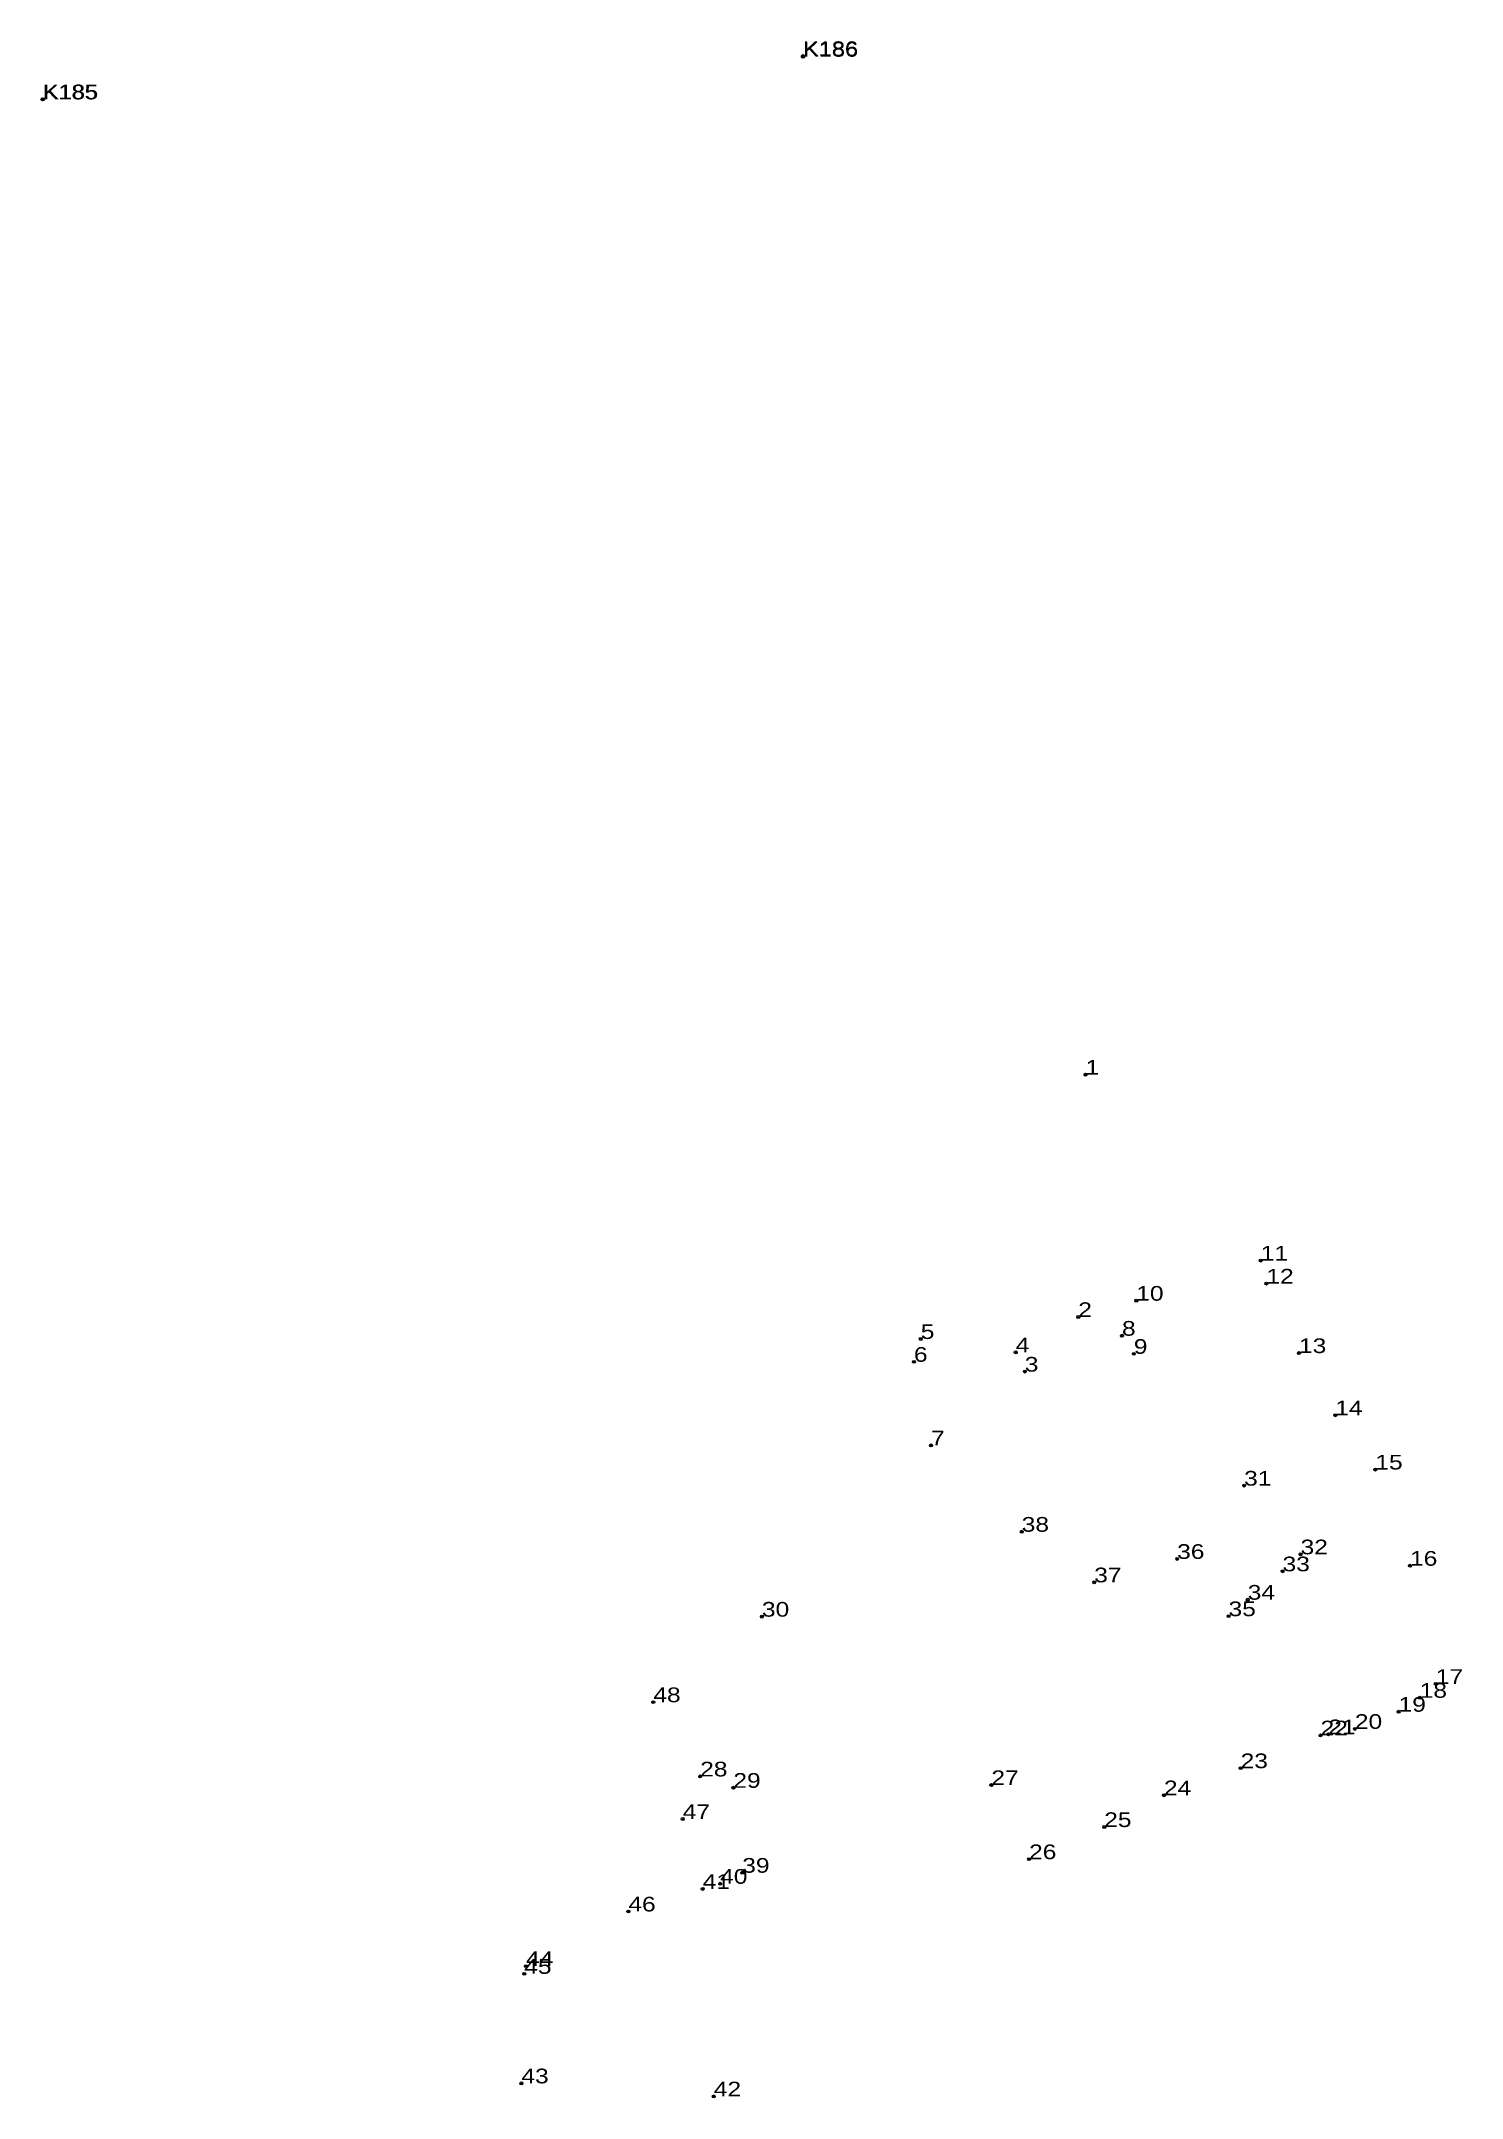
# Model space of a CAD drawing. Header units: metres. Extents: x 549864 to 550038, y 1838019 to 1838271.
import ezdxf

# ---------------------------------------------------------------- set-up
doc = ezdxf.new("R2010")
doc.units = ezdxf.units.M
doc.header["$LTSCALE"] = 0.72
doc.header["$PDMODE"] = 32
doc.header["$PDSIZE"] = 0.36
doc.layers.add('12', color=7, linetype='Continuous')
doc.layers.add('7', color=7, linetype='Continuous')

msp = doc.modelspace()

# ---------------------------------------------------------------- linework, layer by layer
at = {"layer": '7'}
for p in [(549957.6, 1838268.94), (549957.62, 1838268.86), (549864.41, 1838263.63), (549864.48, 1838263.64), (549992.23, 1838144.11), (549992.23, 1838144.09), (550013.71, 1838121.33), (550014.4, 1838118.51), (549991.34, 1838114.41), (549998.45, 1838116.41), (549996.7, 1838112.12), (549972.04, 1838111.72), (549983.67, 1838110.08), (549998.15, 1838109.9), (550018.39, 1838109.99), (549971.2, 1838108.92), (549984.79, 1838107.72), (550022.84, 1838102.37), (549973.3, 1838098.67), (550027.75, 1838095.72), (550011.67, 1838093.75), (549984.41, 1838088.1), (550003.46, 1838084.77), (550018.59, 1838085.33), (549993.3, 1838081.9), (550016.38, 1838083.25), (550032, 1838083.93), (550012.11, 1838079.77), (549952.57, 1838077.69), (550009.76, 1838077.75), (550035.16, 1838069.45), (549939.26, 1838067.21), (550033.19, 1838067.75), (550025.24, 1838063.94), (550030.6, 1838066.04), (550021.03, 1838063.14), (550021.99, 1838063.28), (550011.24, 1838059.12), (549945, 1838058.11), (549949.07, 1838056.72), (549980.69, 1838057.05), (550001.84, 1838055.8), (549942.86, 1838052.89), (549994.52, 1838051.91), (549950.16, 1838046.31), (549985.31, 1838047.97), (549945.31, 1838044.33), (549947.45, 1838044.96), (549936.2, 1838041.56), (549923.44, 1838033.92), (549923.65, 1838034.86), (549923.09, 1838020.5), (549946.67, 1838018.9)]:
    msp.add_point(p, dxfattribs=at)

# ---------------------------------------------------------------- texts
at = {"layer": '12'}
for s, width, p in [('K186', 1.2, (549957.6, 1838268.94)), ('K186', 1.2, (549957.62, 1838268.86)), ('K185', 1.2, (549864.41, 1838263.63)), ('K185', 1.2, (549864.48, 1838263.64)), ('1', 1.25, (549992.23, 1838144.11)), ('1', 1.25, (549992.23, 1838144.09)), ('11', 1.25, (550013.71, 1838121.33)), ('12', 1.25, (550014.4, 1838118.51)), ('10', 1.25, (549998.45, 1838116.41)), ('2', 1.25, (549991.34, 1838114.41)), ('2', 1.25, (549991.34, 1838114.41)), ('5', 1.25, (549972.04, 1838111.72)), ('8', 1.25, (549996.7, 1838112.12)), ('6', 1.25, (549971.2, 1838108.92)), ('4', 1.25, (549983.67, 1838110.08)), ('3', 1.25, (549984.79, 1838107.72)), ('9', 1.25, (549998.15, 1838109.9)), ('13', 1.25, (550018.39, 1838109.99)), ('14', 1.25, (550022.84, 1838102.37)), ('7', 1.25, (549973.3, 1838098.67)), ('15', 1.25, (550027.75, 1838095.72)), ('31', 1.25, (550011.67, 1838093.75)), ('38', 1.25, (549984.41, 1838088.1)), ('32', 1.25, (550018.59, 1838085.33)), ('36', 1.25, (550003.46, 1838084.77)), ('33', 1.25, (550016.38, 1838083.25)), ('16', 1.25, (550032, 1838083.93)), ('37', 1.25, (549993.3, 1838081.9)), ('30', 1.25, (549952.57, 1838077.69)), ('35', 1.25, (550009.76, 1838077.75)), ('34', 1.25, (550012.11, 1838079.77)), ('18', 1.25, (550033.19, 1838067.75)), ('17', 1.25, (550035.16, 1838069.45)), ('48', 1.25, (549939.26, 1838067.21)), ('19', 1.25, (550030.6, 1838066.04)), ('22', 1.25, (550021.03, 1838063.14)), ('21', 1.25, (550021.99, 1838063.28)), ('20', 1.25, (550025.24, 1838063.94)), ('28', 1.25, (549945, 1838058.11)), ('23', 1.25, (550011.24, 1838059.12)), ('29', 1.25, (549949.07, 1838056.72)), ('27', 1.25, (549980.69, 1838057.05)), ('24', 1.25, (550001.84, 1838055.8)), ('47', 1.25, (549942.86, 1838052.89)), ('25', 1.25, (549994.52, 1838051.91)), ('26', 1.25, (549985.31, 1838047.97)), ('40', 1.25, (549947.45, 1838044.96)), ('39', 1.25, (549950.16, 1838046.31)), ('41', 1.25, (549945.31, 1838044.33)), ('46', 1.25, (549936.2, 1838041.56)), ('44', 1.25, (549923.65, 1838034.86)), ('45', 1.25, (549923.44, 1838033.92)), ('43', 1.25, (549923.09, 1838020.5)), ('42', 1.25, (549946.67, 1838018.9))]:
    msp.add_text(s, height=1.8, dxfattribs=dict(at, width=width)).set_placement(p)

doc.saveas('drawing.dxf')
